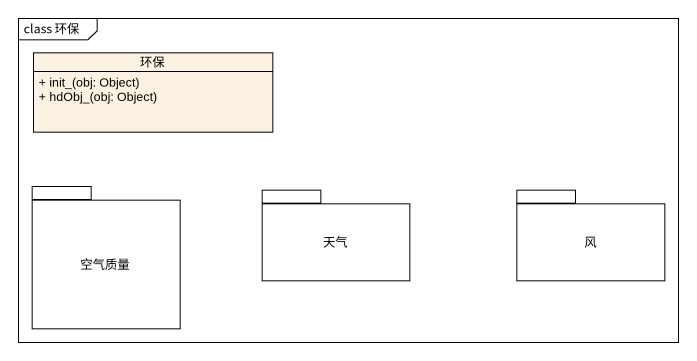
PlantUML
@startuml
mainframe class 环保
hide circle
hide empty members
skinparam classAttributeIconSize 0
class 环保 {
  + init_(obj: Object)
  + hdObj_(obj: Object)
}
package 空气质量 {
}
package 天气 {
}
package 风 {
}
@enduml
